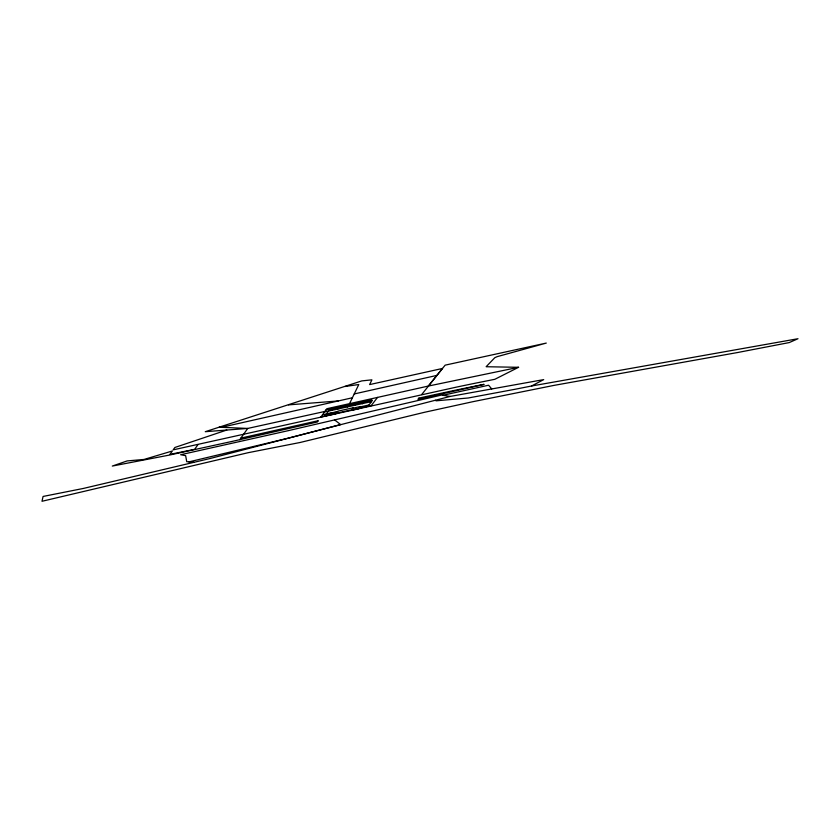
<?xml version="1.0" encoding="UTF-8"?>
<svg xmlns="http://www.w3.org/2000/svg" width="840" height="840" viewBox="0 0 840 840"><rect width="100%" height="100%" fill="white"/><g stroke="black" fill="none" stroke-linecap="round" stroke-linejoin="round"><path stroke-width="1.26" d="M349.534 403.662L358.785 384.52L345.009 386.495M239.799 439.667L247.737 428.431L324.912 411.443M197.894 444.749L194.628 449.327L169.901 454.398L172.347 450.986L144.018 459.449L127.145 460.929L112.298 466.064L169.439 455.07L233.058 441.2L317.415 421.964L318.329 420.683L240.912 438.092M320.775 417.249L326.844 408.723L428.306 386.064L518.574 367.3L494.834 379.302L477.624 382.736A360.581 39.564 -13.2 0 0 456.509 387.104L173.156 449.862L174.878 447.479L226.779 430.038M328.556 415.317L330.046 413.217M332.136 410.288L333.627 408.188M334.551 413.647L335.465 412.367L326.109 414.425M337.858 409.007L338.772 407.726M339.717 408.618L341.219 406.518M347.308 406.949L348.8 404.849M354.889 405.279L356.391 403.179M358.827 408.303L359.741 407.022L369.096 404.964M362.135 403.662L363.048 402.381M362.471 403.61L363.972 401.499M370.062 401.94L371.553 399.83L326.046 409.857M370.902 405.993L377.548 397.404M421.659 394.58L445.137 365.159L546.284 343.077L497.154 356.654L494.812 357.693L486.129 366.733L518.574 367.3M428.306 386.064L442.47 368.466L369.611 384.594L371.91 379.838L361.767 380.909L205.265 431.697L247.737 428.431L219.177 427.214L221.55 427.308L352.38 397.772M435.456 400.292L436.055 400.817L468.185 398.003L514.479 389.382L531.489 386.022L543.7 379.617L450.145 396.438L288.204 438.197L188.927 461.874L186.732 461.685L185.651 455.679L180.642 454.734L288.593 430.594L441.452 395.073L450.145 396.438M334.478 419.811L340.662 424.557L210.126 458.504L83.317 488.46L43.071 496.451L42 501.281L248.105 452.707L300.101 442.491L424.253 412.346L473.067 401.656L553.917 385.403L737.635 352.517L789.243 342.573L798 338.719L531.489 386.022M354.228 393.95L436.884 375.406M324.544 411.957L371.49 401.604M322.466 414.887L337.638 411.548M352.81 408.198L360.392 406.529L358.89 408.639L351.309 410.308L353.094 407.799L337.921 411.138L336.137 413.647L320.964 416.987M442.838 395.294L488.586 385.224L491.715 388.899M288.477 404.88L338.279 400.953M188.927 461.874L193.746 462.273M329.417 409.784L325.195 415.716L368.183 406.245L372.404 400.323L329.417 409.784M418.929 398.087L417.942 399.346L484.082 384.363L475.703 386.043A338.069 37.096 -13.2 0 0 452.141 390.894L418.929 398.087"/></g></svg>
